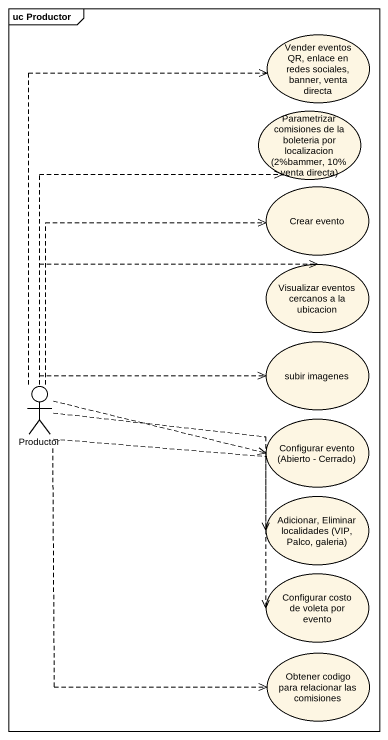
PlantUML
@startuml
mainframe uc Productor
usecase "Vender eventos QR, enlace en redes sociales, banner, venta directa" as Vender_eventos_QR_enlace_en
usecase "Parametrizar comisiones de la boleteria por localizacion (2%bammer, 10% venta directa)" as Parametrizar_comisiones_de
usecase "Crear evento" as Crear_evento
usecase "Visualizar eventos cercanos a la ubicacion" as Visualizar_eventos_cercanos
usecase "subir imagenes" as subir_imagenes
actor Productor
usecase "Configurar evento (Abierto - Cerrado)" as Configurar_evento_Abierto
usecase "Adicionar, Eliminar localidades (VIP, Palco, galeria)" as Adicionar_Eliminar
usecase "Configurar costo de voleta por evento" as Configurar_costo_de_voleta
usecase "Obtener codigo para relacionar las comisiones" as Obtener_codigo_para
Productor .up.> Vender_eventos_QR_enlace_en
Productor .up.> Parametrizar_comisiones_de
Productor .up.> Crear_evento
Productor .right.> Visualizar_eventos_cercanos
Productor .right.> subir_imagenes
Productor .right.> Configurar_evento_Abierto
Productor .right.> Adicionar_Eliminar
Productor ..> Configurar_costo_de_voleta
Productor ..> Obtener_codigo_para
@enduml
